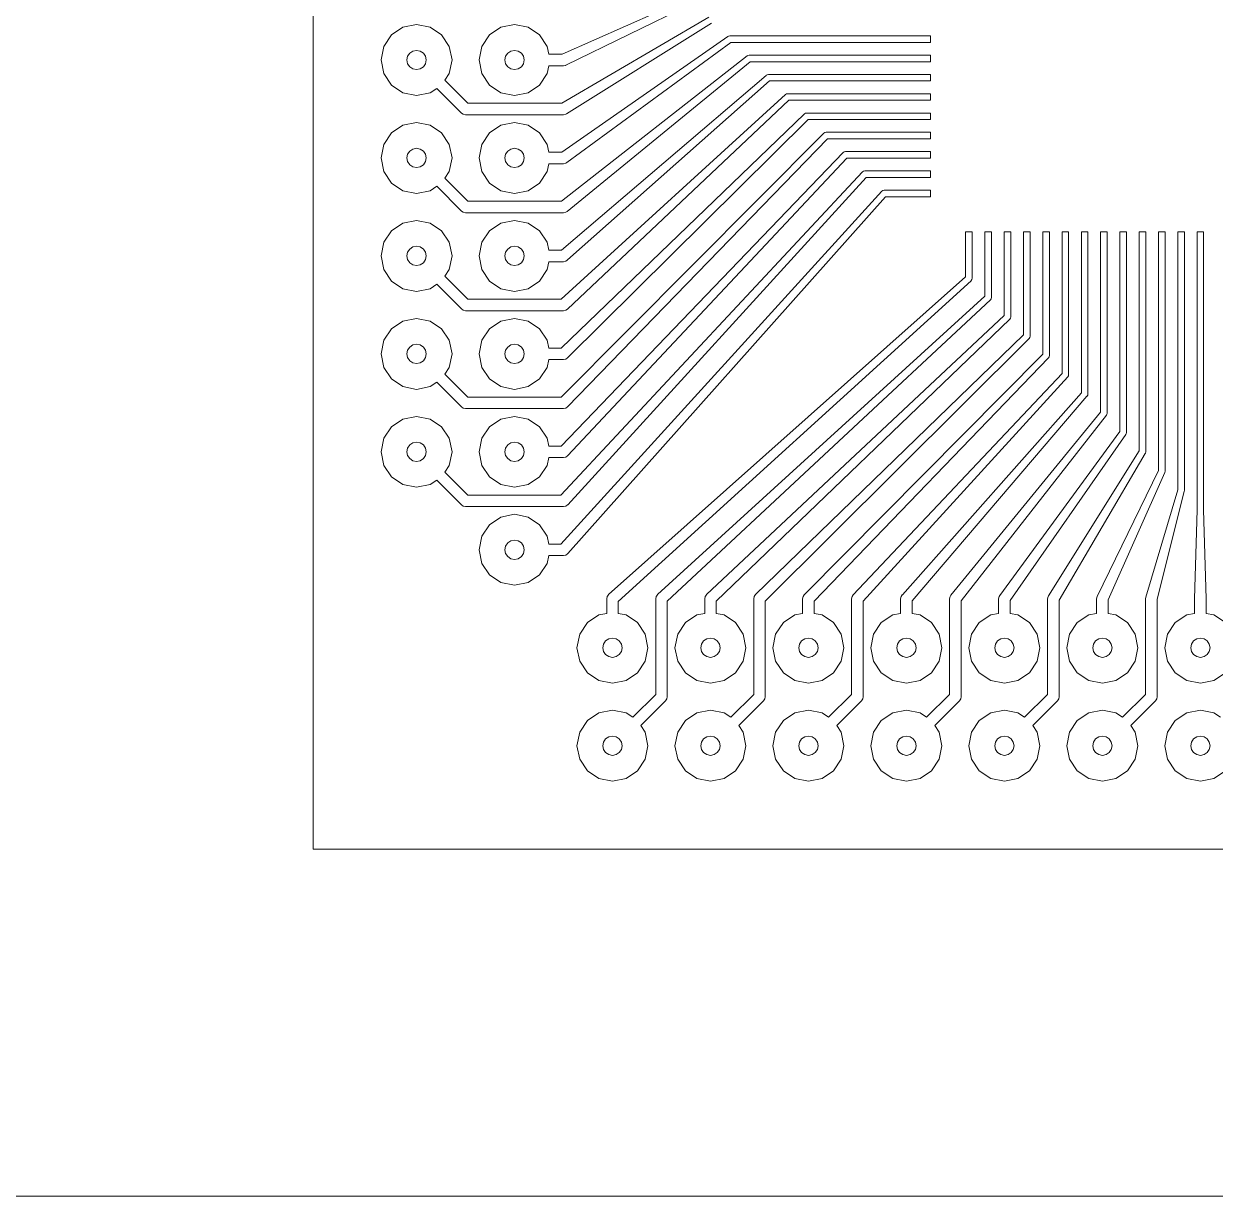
# Model space of a CAD drawing. Header units: millimetres. Extents: x 0 to 150, y 0 to 100.
# Drawn here: x 87.5 to 118.38, y 0 to 30.4 of the extents above; entities that cross this region are included whole.
import ezdxf

# ---------------------------------------------------------------- set-up
doc = ezdxf.new("R2010")
doc.units = ezdxf.units.MM
doc.layers.get('0').update_dxf_attribs({"linetype": 'CONTINUOUS', "lineweight": 0})

# ---------------------------------------------------------------- blocks, each defined once
blk = doc.blocks.new('vq100')
for p, q in [((-16.541, -2.39), (-13.236, -0.923)), ((-13.18, -1.085), (-16.447, -2.675)), ((-16.55, -3.66), (-12.743, -1.428)), ((-20.971, -1.889), (-20.672, -1.69)), ((-20.672, -1.69), (-20.32, -1.62)), ((-20.32, -1.62), (-19.968, -1.69)), ((-19.968, -1.69), (-19.669, -1.889)), ((-18.431, -1.889), (-18.132, -1.69)), ((-18.132, -1.69), (-17.78, -1.62)), ((-17.78, -1.62), (-17.428, -1.69)), ((-17.428, -1.69), (-17.129, -1.889)), ((-12.677, -1.585), (-16.432, -3.938)), ((-21.17, -2.188), (-20.971, -1.889)), ((-19.669, -1.889), (-19.47, -2.188)), ((-18.63, -2.188), (-18.431, -1.889)), ((-17.129, -1.889), (-16.93, -2.188)), ((-16.557, -4.93), (-12.249, -1.932)), ((-12.173, -2.085), (-16.423, -5.202)), ((-12.249, -1.932), (-12.233, -1.921)), ((-12.233, -1.921), (-12.2, -1.915)), ((-12.2, -1.915), (-7, -1.915)), ((-7, -2.085), (-12.173, -2.085)), ((-7, -1.915), (-7, -2.085)), ((-21.24, -2.54), (-21.17, -2.188)), ((-20.57, -2.54), (-20.551, -2.444)), ((-20.551, -2.444), (-20.497, -2.363)), ((-20.497, -2.363), (-20.416, -2.309)), ((-20.416, -2.309), (-20.32, -2.29)), ((-20.32, -2.29), (-20.224, -2.309)), ((-20.224, -2.309), (-20.143, -2.363)), ((-20.143, -2.363), (-20.089, -2.444)), ((-20.089, -2.444), (-20.07, -2.54)), ((-19.47, -2.188), (-19.4, -2.54)), ((-18.7, -2.54), (-18.63, -2.188)), ((-18.03, -2.54), (-18.011, -2.444)), ((-18.011, -2.444), (-17.957, -2.363)), ((-17.957, -2.363), (-17.876, -2.309)), ((-17.876, -2.309), (-17.78, -2.29)), ((-17.78, -2.29), (-17.684, -2.309)), ((-17.684, -2.309), (-17.603, -2.363)), ((-17.603, -2.363), (-17.549, -2.444)), ((-17.549, -2.444), (-17.53, -2.54)), ((-16.93, -2.188), (-16.89, -2.39)), ((-16.89, -2.39), (-16.541, -2.39)), ((-16.562, -6.2), (-11.752, -2.435)), ((-11.752, -2.435), (-11.733, -2.421)), ((-11.733, -2.421), (-11.7, -2.415)), ((-11.7, -2.415), (-7, -2.415)), ((-7, -2.415), (-7, -2.585)), ((-21.17, -2.892), (-21.24, -2.54)), ((-20.551, -2.636), (-20.57, -2.54)), ((-20.497, -2.717), (-20.551, -2.636)), ((-20.416, -2.771), (-20.497, -2.717)), ((-20.32, -2.79), (-20.416, -2.771)), ((-20.224, -2.771), (-20.32, -2.79)), ((-20.143, -2.717), (-20.224, -2.771)), ((-20.089, -2.636), (-20.143, -2.717)), ((-20.07, -2.54), (-20.089, -2.636)), ((-19.4, -2.54), (-19.47, -2.892)), ((-18.63, -2.892), (-18.7, -2.54)), ((-18.011, -2.636), (-18.03, -2.54)), ((-17.957, -2.717), (-18.011, -2.636)), ((-17.876, -2.771), (-17.957, -2.717)), ((-17.78, -2.79), (-17.876, -2.771)), ((-17.684, -2.771), (-17.78, -2.79)), ((-17.603, -2.717), (-17.684, -2.771)), ((-17.549, -2.636), (-17.603, -2.717)), ((-17.53, -2.54), (-17.549, -2.636)), ((-16.89, -2.69), (-16.93, -2.892)), ((-16.51, -2.69), (-16.89, -2.69)), ((-16.453, -2.679), (-16.51, -2.69)), ((-16.447, -2.675), (-16.453, -2.679)), ((-11.67, -2.585), (-16.416, -6.467)), ((-7, -2.585), (-11.67, -2.585)), ((-20.971, -3.191), (-21.17, -2.892)), ((-19.47, -2.892), (-19.584, -3.064)), ((-19.584, -3.064), (-18.988, -3.66)), ((-18.431, -3.191), (-18.63, -2.892)), ((-16.93, -2.892), (-17.129, -3.191)), ((-16.565, -7.47), (-11.26, -2.94)), ((-11.168, -3.085), (-16.404, -7.726)), ((-11.26, -2.94), (-11.258, -2.939)), ((-11.258, -2.939), (-11.255, -2.936)), ((-11.255, -2.936), (-11.233, -2.921)), ((-11.233, -2.921), (-11.2, -2.915)), ((-11.2, -2.915), (-7, -2.915)), ((-7, -3.085), (-11.168, -3.085)), ((-7, -2.915), (-7, -3.085)), ((-20.672, -3.39), (-20.971, -3.191)), ((-20.32, -3.46), (-20.672, -3.39)), ((-19.968, -3.39), (-20.32, -3.46)), ((-19.796, -3.276), (-19.968, -3.39)), ((-19.156, -3.916), (-19.796, -3.276)), ((-18.132, -3.39), (-18.431, -3.191)), ((-17.78, -3.46), (-18.132, -3.39)), ((-17.428, -3.39), (-17.78, -3.46)), ((-17.129, -3.191), (-17.428, -3.39)), ((-18.988, -3.66), (-16.55, -3.66)), ((-16.568, -8.74), (-10.758, -3.438)), ((-10.666, -3.585), (-16.409, -8.999)), ((-10.758, -3.438), (-10.733, -3.421)), ((-10.733, -3.421), (-10.7, -3.415)), ((-10.7, -3.415), (-7, -3.415)), ((-7, -3.585), (-10.666, -3.585)), ((-7, -3.415), (-7, -3.585)), ((-19.107, -3.949), (-19.156, -3.916)), ((-19.05, -3.96), (-19.107, -3.949)), ((-16.51, -3.96), (-19.05, -3.96)), ((-16.57, -10.01), (-10.259, -3.94)), ((-16.453, -3.949), (-16.51, -3.96)), ((-16.433, -3.936), (-16.453, -3.949)), ((-16.432, -3.938), (-16.433, -3.936)), ((-10.259, -3.94), (-10.233, -3.921)), ((-10.233, -3.921), (-10.2, -3.915)), ((-10.2, -3.915), (-7, -3.915)), ((-7, -3.915), (-7, -4.085)), ((-20.971, -4.429), (-20.672, -4.23)), ((-20.672, -4.23), (-20.32, -4.16)), ((-20.32, -4.16), (-19.968, -4.23)), ((-19.968, -4.23), (-19.669, -4.429)), ((-18.431, -4.429), (-18.132, -4.23)), ((-18.132, -4.23), (-17.78, -4.16)), ((-17.78, -4.16), (-17.428, -4.23)), ((-17.428, -4.23), (-17.129, -4.429)), ((-10.165, -4.085), (-16.405, -10.267)), ((-7, -4.085), (-10.165, -4.085)), ((-21.17, -4.728), (-20.971, -4.429)), ((-19.669, -4.429), (-19.47, -4.728)), ((-18.63, -4.728), (-18.431, -4.429)), ((-17.129, -4.429), (-16.93, -4.728)), ((-16.572, -11.28), (-9.76, -4.44)), ((-9.663, -4.585), (-16.404, -11.536)), ((-9.76, -4.44), (-9.733, -4.421)), ((-9.733, -4.421), (-9.7, -4.415)), ((-9.7, -4.415), (-7, -4.415)), ((-7, -4.585), (-9.663, -4.585)), ((-7, -4.415), (-7, -4.585)), ((-21.24, -5.08), (-21.17, -4.728)), ((-20.551, -4.984), (-20.497, -4.903)), ((-20.497, -4.903), (-20.416, -4.849)), ((-20.416, -4.849), (-20.32, -4.83)), ((-20.32, -4.83), (-20.224, -4.849)), ((-20.224, -4.849), (-20.143, -4.903)), ((-20.143, -4.903), (-20.089, -4.984)), ((-19.47, -4.728), (-19.4, -5.08)), ((-18.7, -5.08), (-18.63, -4.728)), ((-18.011, -4.984), (-17.957, -4.903)), ((-17.957, -4.903), (-17.876, -4.849)), ((-17.876, -4.849), (-17.78, -4.83)), ((-17.78, -4.83), (-17.684, -4.849)), ((-17.684, -4.849), (-17.603, -4.903)), ((-17.603, -4.903), (-17.549, -4.984)), ((-16.93, -4.728), (-16.89, -4.93)), ((-16.89, -4.93), (-16.557, -4.93)), ((-9.262, -4.942), (-9.26, -4.94)), ((-9.26, -4.94), (-9.233, -4.921)), ((-9.233, -4.921), (-9.2, -4.915)), ((-9.2, -4.915), (-7, -4.915)), ((-7, -4.915), (-7, -5.085)), ((-21.17, -5.432), (-21.24, -5.08)), ((-20.57, -5.08), (-20.551, -4.984)), ((-20.551, -5.176), (-20.57, -5.08)), ((-20.497, -5.257), (-20.551, -5.176)), ((-20.089, -5.176), (-20.143, -5.257)), ((-20.089, -4.984), (-20.07, -5.08)), ((-20.07, -5.08), (-20.089, -5.176)), ((-19.4, -5.08), (-19.47, -5.432)), ((-18.63, -5.432), (-18.7, -5.08)), ((-18.03, -5.08), (-18.011, -4.984)), ((-18.011, -5.176), (-18.03, -5.08)), ((-17.957, -5.257), (-18.011, -5.176)), ((-17.549, -5.176), (-17.603, -5.257)), ((-17.549, -4.984), (-17.53, -5.08)), ((-17.53, -5.08), (-17.549, -5.176)), ((-16.89, -5.23), (-16.93, -5.432)), ((-16.51, -5.23), (-16.89, -5.23)), ((-16.574, -12.55), (-9.262, -4.942)), ((-16.453, -5.219), (-16.51, -5.23)), ((-16.425, -5.2), (-16.453, -5.219)), ((-16.423, -5.202), (-16.425, -5.2)), ((-9.163, -5.085), (-16.402, -12.802)), ((-7, -5.085), (-9.163, -5.085)), ((-20.971, -5.731), (-21.17, -5.432)), ((-20.416, -5.311), (-20.497, -5.257)), ((-20.32, -5.33), (-20.416, -5.311)), ((-20.224, -5.311), (-20.32, -5.33)), ((-20.143, -5.257), (-20.224, -5.311)), ((-19.47, -5.432), (-19.584, -5.604)), ((-18.431, -5.731), (-18.63, -5.432)), ((-17.876, -5.311), (-17.957, -5.257)), ((-17.78, -5.33), (-17.876, -5.311)), ((-17.684, -5.311), (-17.78, -5.33)), ((-17.603, -5.257), (-17.684, -5.311)), ((-16.93, -5.432), (-17.129, -5.731)), ((-16.575, -13.82), (-8.762, -5.443)), ((-8.762, -5.443), (-8.76, -5.44)), ((-8.76, -5.44), (-8.733, -5.421)), ((-8.733, -5.421), (-8.7, -5.415)), ((-8.7, -5.415), (-7, -5.415)), ((-7, -5.415), (-7, -5.585)), ((-20.672, -5.93), (-20.971, -5.731)), ((-19.796, -5.816), (-19.968, -5.93)), ((-19.156, -6.456), (-19.796, -5.816)), ((-19.584, -5.604), (-18.988, -6.2)), ((-18.132, -5.93), (-18.431, -5.731)), ((-17.129, -5.731), (-17.428, -5.93)), ((-8.663, -5.585), (-16.401, -14.071)), ((-7, -5.585), (-8.663, -5.585)), ((-20.32, -6), (-20.672, -5.93)), ((-19.968, -5.93), (-20.32, -6)), ((-17.78, -6), (-18.132, -5.93)), ((-17.428, -5.93), (-17.78, -6)), ((-16.577, -15.09), (-8.262, -5.943)), ((-8.162, -6.085), (-16.399, -15.339)), ((-8.262, -5.943), (-8.26, -5.94)), ((-8.26, -5.94), (-8.233, -5.921)), ((-8.233, -5.921), (-8.2, -5.915)), ((-8.2, -5.915), (-7, -5.915)), ((-7, -6.085), (-8.162, -6.085)), ((-7, -5.915), (-7, -6.085)), ((-19.107, -6.489), (-19.156, -6.456)), ((-18.988, -6.2), (-16.562, -6.2)), ((-16.418, -6.465), (-16.453, -6.489)), ((-16.416, -6.467), (-16.418, -6.465)), ((-20.971, -6.969), (-20.672, -6.77)), ((-20.672, -6.77), (-20.32, -6.7)), ((-20.32, -6.7), (-19.968, -6.77)), ((-19.968, -6.77), (-19.669, -6.969)), ((-19.05, -6.5), (-19.107, -6.489)), ((-16.51, -6.5), (-19.05, -6.5)), ((-18.431, -6.969), (-18.132, -6.77)), ((-18.132, -6.77), (-17.78, -6.7)), ((-17.78, -6.7), (-17.428, -6.77)), ((-17.428, -6.77), (-17.129, -6.969)), ((-16.453, -6.489), (-16.51, -6.5)), ((-21.17, -7.268), (-20.971, -6.969)), ((-19.669, -6.969), (-19.47, -7.268)), ((-18.63, -7.268), (-18.431, -6.969)), ((-17.129, -6.969), (-16.93, -7.268)), ((-6.085, -8.162), (-6.085, -7)), ((-6.085, -7), (-5.915, -7)), ((-5.915, -7), (-5.915, -8.2)), ((-5.585, -8.663), (-5.585, -7)), ((-5.585, -7), (-5.415, -7)), ((-5.415, -7), (-5.415, -8.7)), ((-5.085, -9.163), (-5.085, -7)), ((-5.085, -7), (-4.915, -7)), ((-4.915, -7), (-4.915, -9.2)), ((-4.585, -9.663), (-4.585, -7)), ((-4.585, -7), (-4.415, -7)), ((-4.415, -7), (-4.415, -9.7)), ((-4.085, -10.165), (-4.085, -7)), ((-4.085, -7), (-3.915, -7)), ((-3.915, -7), (-3.915, -10.2)), ((-3.585, -10.666), (-3.585, -7)), ((-3.585, -7), (-3.415, -7)), ((-3.415, -7), (-3.415, -10.7)), ((-3.085, -11.168), (-3.085, -7)), ((-3.085, -7), (-2.915, -7)), ((-2.915, -7), (-2.915, -11.2)), ((-2.585, -11.67), (-2.585, -7)), ((-2.585, -7), (-2.415, -7)), ((-2.415, -7), (-2.415, -11.7)), ((-2.085, -12.173), (-2.085, -7)), ((-2.085, -7), (-1.915, -7)), ((-1.915, -7), (-1.915, -12.2)), ((-1.585, -12.677), (-1.585, -7)), ((-1.585, -7), (-1.415, -7)), ((-1.415, -7), (-1.415, -12.7)), ((-1.085, -13.18), (-1.085, -7)), ((-1.085, -7), (-0.915, -7)), ((-0.915, -7), (-0.915, -13.2)), ((-0.585, -13.687), (-0.585, -7)), ((-0.585, -7), (-0.415, -7)), ((-0.415, -7), (-0.415, -13.7)), ((-0.085, -14.2), (-0.085, -7)), ((-0.085, -7), (0.085, -7)), ((0.085, -7), (0.085, -14.2)), ((-21.24, -7.62), (-21.17, -7.268)), ((-20.497, -7.443), (-20.416, -7.389)), ((-20.416, -7.389), (-20.32, -7.37)), ((-20.32, -7.37), (-20.224, -7.389)), ((-20.224, -7.389), (-20.143, -7.443)), ((-19.47, -7.268), (-19.4, -7.62)), ((-18.7, -7.62), (-18.63, -7.268)), ((-17.957, -7.443), (-17.876, -7.389)), ((-17.876, -7.389), (-17.78, -7.37)), ((-17.78, -7.37), (-17.684, -7.389)), ((-17.684, -7.389), (-17.603, -7.443)), ((-16.93, -7.268), (-16.89, -7.47)), ((-21.17, -7.972), (-21.24, -7.62)), ((-20.57, -7.62), (-20.551, -7.524)), ((-20.551, -7.716), (-20.57, -7.62)), ((-20.551, -7.524), (-20.497, -7.443)), ((-20.497, -7.797), (-20.551, -7.716)), ((-20.143, -7.443), (-20.089, -7.524)), ((-20.089, -7.716), (-20.143, -7.797)), ((-20.089, -7.524), (-20.07, -7.62)), ((-20.07, -7.62), (-20.089, -7.716)), ((-19.4, -7.62), (-19.47, -7.972)), ((-18.63, -7.972), (-18.7, -7.62)), ((-18.03, -7.62), (-18.011, -7.524)), ((-18.011, -7.716), (-18.03, -7.62)), ((-18.011, -7.524), (-17.957, -7.443)), ((-17.957, -7.797), (-18.011, -7.716)), ((-17.603, -7.443), (-17.549, -7.524)), ((-17.549, -7.716), (-17.603, -7.797)), ((-17.549, -7.524), (-17.53, -7.62)), ((-17.53, -7.62), (-17.549, -7.716)), ((-16.89, -7.47), (-16.565, -7.47)), ((-20.971, -8.271), (-21.17, -7.972)), ((-20.416, -7.851), (-20.497, -7.797)), ((-20.32, -7.87), (-20.416, -7.851)), ((-20.224, -7.851), (-20.32, -7.87)), ((-20.143, -7.797), (-20.224, -7.851)), ((-19.47, -7.972), (-19.584, -8.144)), ((-18.431, -8.271), (-18.63, -7.972)), ((-17.876, -7.851), (-17.957, -7.797)), ((-17.78, -7.87), (-17.876, -7.851)), ((-17.684, -7.851), (-17.78, -7.87)), ((-17.603, -7.797), (-17.684, -7.851)), ((-16.93, -7.972), (-17.129, -8.271)), ((-16.89, -7.77), (-16.93, -7.972)), ((-16.51, -7.77), (-16.89, -7.77)), ((-16.453, -7.759), (-16.51, -7.77)), ((-16.413, -7.732), (-16.453, -7.759)), ((-16.404, -7.726), (-16.413, -7.732)), ((-20.672, -8.47), (-20.971, -8.271)), ((-19.584, -8.144), (-18.988, -8.74)), ((-18.132, -8.47), (-18.431, -8.271)), ((-17.129, -8.271), (-17.428, -8.47)), ((-15.34, -16.398), (-6.085, -8.162)), ((-5.943, -8.263), (-15.09, -16.577)), ((-5.94, -8.26), (-5.943, -8.263)), ((-5.921, -8.233), (-5.94, -8.26)), ((-5.915, -8.2), (-5.921, -8.233)), ((-20.32, -8.54), (-20.672, -8.47)), ((-19.968, -8.47), (-20.32, -8.54)), ((-19.796, -8.356), (-19.968, -8.47)), ((-19.156, -8.996), (-19.796, -8.356)), ((-17.78, -8.54), (-18.132, -8.47)), ((-17.428, -8.47), (-17.78, -8.54)), ((-18.988, -8.74), (-16.568, -8.74)), ((-14.072, -16.4), (-5.585, -8.663)), ((-5.442, -8.763), (-13.82, -16.575)), ((-5.44, -8.76), (-5.442, -8.763)), ((-5.421, -8.733), (-5.44, -8.76)), ((-5.415, -8.7), (-5.421, -8.733)), ((-20.672, -9.31), (-20.32, -9.24)), ((-20.32, -9.24), (-19.968, -9.31)), ((-19.107, -9.029), (-19.156, -8.996)), ((-19.05, -9.04), (-19.107, -9.029)), ((-16.51, -9.04), (-19.05, -9.04)), ((-18.132, -9.31), (-17.78, -9.24)), ((-17.78, -9.24), (-17.428, -9.31)), ((-16.453, -9.029), (-16.51, -9.04)), ((-16.409, -8.999), (-16.453, -9.029)), ((-12.803, -16.401), (-5.085, -9.163)), ((-4.942, -9.262), (-12.55, -16.574)), ((-4.94, -9.26), (-4.942, -9.262)), ((-4.921, -9.233), (-4.94, -9.26)), ((-4.915, -9.2), (-4.921, -9.233)), ((-21.17, -9.808), (-20.971, -9.509)), ((-20.971, -9.509), (-20.672, -9.31)), ((-19.968, -9.31), (-19.669, -9.509)), ((-19.669, -9.509), (-19.47, -9.808)), ((-18.63, -9.808), (-18.431, -9.509)), ((-18.431, -9.509), (-18.132, -9.31)), ((-17.428, -9.31), (-17.129, -9.509)), ((-17.129, -9.509), (-16.93, -9.808)), ((-21.24, -10.16), (-21.17, -9.808)), ((-19.47, -9.808), (-19.4, -10.16)), ((-18.7, -10.16), (-18.63, -9.808)), ((-16.93, -9.808), (-16.89, -10.01)), ((-11.535, -16.403), (-4.585, -9.663)), ((-4.44, -9.761), (-11.28, -16.572)), ((-4.421, -9.733), (-4.44, -9.761)), ((-4.415, -9.7), (-4.421, -9.733)), ((-21.17, -10.512), (-21.24, -10.16)), ((-20.57, -10.16), (-20.551, -10.064)), ((-20.551, -10.256), (-20.57, -10.16)), ((-20.551, -10.064), (-20.497, -9.983)), ((-20.497, -9.983), (-20.416, -9.929)), ((-20.416, -9.929), (-20.32, -9.91)), ((-20.32, -9.91), (-20.224, -9.929)), ((-20.224, -9.929), (-20.143, -9.983)), ((-20.143, -9.983), (-20.089, -10.064)), ((-20.089, -10.064), (-20.07, -10.16)), ((-20.07, -10.16), (-20.089, -10.256)), ((-19.4, -10.16), (-19.47, -10.512)), ((-18.63, -10.512), (-18.7, -10.16)), ((-18.03, -10.16), (-18.011, -10.064)), ((-18.011, -10.256), (-18.03, -10.16)), ((-18.011, -10.064), (-17.957, -9.983)), ((-17.957, -9.983), (-17.876, -9.929)), ((-17.876, -9.929), (-17.78, -9.91)), ((-17.78, -9.91), (-17.684, -9.929)), ((-17.684, -9.929), (-17.603, -9.983)), ((-17.603, -9.983), (-17.549, -10.064)), ((-17.549, -10.064), (-17.53, -10.16)), ((-17.53, -10.16), (-17.549, -10.256)), ((-16.89, -10.01), (-16.57, -10.01)), ((-10.267, -16.405), (-4.085, -10.165)), ((-20.497, -10.337), (-20.551, -10.256)), ((-20.416, -10.391), (-20.497, -10.337)), ((-20.32, -10.41), (-20.416, -10.391)), ((-20.224, -10.391), (-20.32, -10.41)), ((-20.143, -10.337), (-20.224, -10.391)), ((-20.089, -10.256), (-20.143, -10.337)), ((-17.957, -10.337), (-18.011, -10.256)), ((-17.876, -10.391), (-17.957, -10.337)), ((-17.78, -10.41), (-17.876, -10.391)), ((-17.684, -10.391), (-17.78, -10.41)), ((-17.603, -10.337), (-17.684, -10.391)), ((-17.549, -10.256), (-17.603, -10.337)), ((-16.89, -10.31), (-16.93, -10.512)), ((-16.51, -10.31), (-16.89, -10.31)), ((-16.453, -10.299), (-16.51, -10.31)), ((-16.405, -10.267), (-16.453, -10.299)), ((-3.939, -10.26), (-10.01, -16.57)), ((-3.921, -10.233), (-3.939, -10.26)), ((-3.915, -10.2), (-3.921, -10.233)), ((-20.971, -10.811), (-21.17, -10.512)), ((-19.47, -10.512), (-19.584, -10.684)), ((-19.584, -10.684), (-18.988, -11.28)), ((-18.431, -10.811), (-18.63, -10.512)), ((-16.93, -10.512), (-17.129, -10.811)), ((-9, -16.408), (-3.585, -10.666)), ((-3.438, -10.758), (-8.74, -16.568)), ((-3.421, -10.733), (-3.438, -10.758)), ((-3.415, -10.7), (-3.421, -10.733)), ((-20.672, -11.01), (-20.971, -10.811)), ((-20.32, -11.08), (-20.672, -11.01)), ((-19.968, -11.01), (-20.32, -11.08)), ((-19.796, -10.896), (-19.968, -11.01)), ((-19.156, -11.536), (-19.796, -10.896)), ((-18.132, -11.01), (-18.431, -10.811)), ((-17.78, -11.08), (-18.132, -11.01)), ((-17.428, -11.01), (-17.78, -11.08)), ((-17.129, -10.811), (-17.428, -11.01)), ((-18.988, -11.28), (-16.572, -11.28)), ((-7.726, -16.404), (-3.085, -11.168)), ((-2.941, -11.26), (-7.47, -16.565)), ((-2.939, -11.258), (-2.941, -11.26)), ((-2.936, -11.255), (-2.939, -11.258)), ((-2.921, -11.233), (-2.936, -11.255)), ((-2.915, -11.2), (-2.921, -11.233)), ((-19.107, -11.569), (-19.156, -11.536)), ((-19.05, -11.58), (-19.107, -11.569)), ((-16.51, -11.58), (-19.05, -11.58)), ((-16.453, -11.569), (-16.51, -11.58)), ((-16.404, -11.536), (-16.453, -11.569)), ((-6.467, -16.416), (-2.585, -11.67)), ((-2.421, -11.733), (-2.434, -11.753)), ((-2.415, -11.7), (-2.421, -11.733)), ((-20.971, -12.049), (-20.672, -11.85)), ((-20.672, -11.85), (-20.32, -11.78)), ((-20.32, -11.78), (-19.968, -11.85)), ((-19.968, -11.85), (-19.669, -12.049)), ((-18.431, -12.049), (-18.132, -11.85)), ((-18.132, -11.85), (-17.78, -11.78)), ((-17.78, -11.78), (-17.428, -11.85)), ((-17.428, -11.85), (-17.129, -12.049)), ((-2.434, -11.753), (-6.2, -16.562)), ((-21.24, -12.7), (-21.17, -12.348)), ((-21.17, -12.348), (-20.971, -12.049)), ((-19.669, -12.049), (-19.47, -12.348)), ((-19.47, -12.348), (-19.4, -12.7)), ((-18.7, -12.7), (-18.63, -12.348)), ((-18.63, -12.348), (-18.431, -12.049)), ((-17.129, -12.049), (-16.93, -12.348)), ((-16.93, -12.348), (-16.89, -12.55)), ((-5.202, -16.423), (-2.085, -12.173)), ((-1.931, -12.25), (-4.93, -16.557)), ((-1.921, -12.233), (-1.931, -12.25)), ((-1.915, -12.2), (-1.921, -12.233)), ((-20.57, -12.7), (-20.551, -12.604)), ((-20.551, -12.604), (-20.497, -12.523)), ((-20.497, -12.523), (-20.416, -12.469)), ((-20.416, -12.469), (-20.32, -12.45)), ((-20.32, -12.45), (-20.224, -12.469)), ((-20.224, -12.469), (-20.143, -12.523)), ((-20.143, -12.523), (-20.089, -12.604)), ((-20.089, -12.604), (-20.07, -12.7)), ((-18.03, -12.7), (-18.011, -12.604)), ((-18.011, -12.604), (-17.957, -12.523)), ((-17.957, -12.523), (-17.876, -12.469)), ((-17.876, -12.469), (-17.78, -12.45)), ((-17.78, -12.45), (-17.684, -12.469)), ((-17.684, -12.469), (-17.603, -12.523)), ((-17.603, -12.523), (-17.549, -12.604)), ((-17.549, -12.604), (-17.53, -12.7)), ((-16.89, -12.55), (-16.574, -12.55)), ((-21.17, -13.052), (-21.24, -12.7)), ((-20.551, -12.796), (-20.57, -12.7)), ((-20.497, -12.877), (-20.551, -12.796)), ((-20.416, -12.931), (-20.497, -12.877)), ((-20.32, -12.95), (-20.416, -12.931)), ((-20.224, -12.931), (-20.32, -12.95)), ((-20.143, -12.877), (-20.224, -12.931)), ((-20.089, -12.796), (-20.143, -12.877)), ((-20.07, -12.7), (-20.089, -12.796)), ((-19.4, -12.7), (-19.47, -13.052)), ((-18.63, -13.052), (-18.7, -12.7)), ((-18.011, -12.796), (-18.03, -12.7)), ((-17.957, -12.877), (-18.011, -12.796)), ((-17.876, -12.931), (-17.957, -12.877)), ((-17.78, -12.95), (-17.876, -12.931)), ((-17.684, -12.931), (-17.78, -12.95)), ((-17.603, -12.877), (-17.684, -12.931)), ((-17.549, -12.796), (-17.603, -12.877)), ((-17.53, -12.7), (-17.549, -12.796)), ((-16.89, -12.85), (-16.93, -13.052)), ((-16.51, -12.85), (-16.89, -12.85)), ((-16.453, -12.839), (-16.51, -12.85)), ((-16.404, -12.806), (-16.453, -12.839)), ((-16.402, -12.802), (-16.404, -12.806)), ((-3.938, -16.432), (-1.585, -12.677)), ((-1.427, -12.744), (-3.66, -16.55)), ((-1.421, -12.733), (-1.427, -12.744)), ((-1.415, -12.7), (-1.421, -12.733)), ((-20.971, -13.351), (-21.17, -13.052)), ((-19.47, -13.052), (-19.584, -13.224)), ((-19.584, -13.224), (-18.988, -13.82)), ((-18.431, -13.351), (-18.63, -13.052)), ((-16.93, -13.052), (-17.129, -13.351)), ((-2.676, -16.447), (-1.085, -13.18)), ((-0.923, -13.236), (-2.39, -16.541)), ((-0.921, -13.233), (-0.923, -13.236)), ((-0.915, -13.2), (-0.921, -13.233)), ((-20.672, -13.55), (-20.971, -13.351)), ((-20.32, -13.62), (-20.672, -13.55)), ((-19.968, -13.55), (-20.32, -13.62)), ((-19.796, -13.436), (-19.968, -13.55)), ((-19.156, -14.076), (-19.796, -13.436)), ((-18.132, -13.55), (-18.431, -13.351)), ((-17.78, -13.62), (-18.132, -13.55)), ((-17.428, -13.55), (-17.78, -13.62)), ((-17.129, -13.351), (-17.428, -13.55)), ((-18.988, -13.82), (-16.575, -13.82)), ((-1.415, -16.47), (-0.585, -13.687)), ((-0.418, -13.722), (-1.12, -16.53)), ((-0.415, -13.7), (-0.418, -13.722)), ((-19.107, -14.109), (-19.156, -14.076)), ((-19.05, -14.12), (-19.107, -14.109)), ((-16.51, -14.12), (-19.05, -14.12)), ((-16.453, -14.109), (-16.51, -14.12)), ((-16.404, -14.076), (-16.453, -14.109)), ((-16.401, -14.071), (-16.404, -14.076)), ((-0.15, -16.51), (-0.085, -14.2)), ((0.085, -14.2), (0.15, -16.51)), ((-18.431, -14.589), (-18.132, -14.39)), ((-18.132, -14.39), (-17.78, -14.32)), ((-17.78, -14.32), (-17.428, -14.39)), ((-17.428, -14.39), (-17.129, -14.589)), ((-18.63, -14.888), (-18.431, -14.589)), ((-17.129, -14.589), (-16.93, -14.888)), ((-18.7, -15.24), (-18.63, -14.888)), ((-18.011, -15.144), (-17.957, -15.063)), ((-17.957, -15.063), (-17.876, -15.009)), ((-17.876, -15.009), (-17.78, -14.99)), ((-17.78, -14.99), (-17.684, -15.009)), ((-17.684, -15.009), (-17.603, -15.063)), ((-17.603, -15.063), (-17.549, -15.144)), ((-16.93, -14.888), (-16.89, -15.09)), ((-16.89, -15.09), (-16.577, -15.09)), ((-18.63, -15.592), (-18.7, -15.24)), ((-18.03, -15.24), (-18.011, -15.144)), ((-18.011, -15.336), (-18.03, -15.24)), ((-17.957, -15.417), (-18.011, -15.336)), ((-17.876, -15.471), (-17.957, -15.417)), ((-17.603, -15.417), (-17.684, -15.471)), ((-17.549, -15.336), (-17.603, -15.417)), ((-17.549, -15.144), (-17.53, -15.24)), ((-17.53, -15.24), (-17.549, -15.336)), ((-16.89, -15.39), (-16.93, -15.592)), ((-16.51, -15.39), (-16.89, -15.39)), ((-16.453, -15.379), (-16.51, -15.39)), ((-16.404, -15.346), (-16.453, -15.379)), ((-16.399, -15.339), (-16.404, -15.346)), ((-18.431, -15.891), (-18.63, -15.592)), ((-17.78, -15.49), (-17.876, -15.471)), ((-17.684, -15.471), (-17.78, -15.49)), ((-16.93, -15.592), (-17.129, -15.891)), ((-18.132, -16.09), (-18.431, -15.891)), ((-17.129, -15.891), (-17.428, -16.09)), ((-17.78, -16.16), (-18.132, -16.09)), ((-17.428, -16.09), (-17.78, -16.16)), ((-15.39, -16.51), (-15.379, -16.453)), ((-15.39, -16.89), (-15.39, -16.51)), ((-15.379, -16.453), (-15.346, -16.404)), ((-15.346, -16.404), (-15.34, -16.398)), ((-15.09, -16.577), (-15.09, -16.89)), ((-14.12, -16.51), (-14.109, -16.453)), ((-14.12, -18.988), (-14.12, -16.51)), ((-14.109, -16.453), (-14.076, -16.404)), ((-14.076, -16.404), (-14.072, -16.4)), ((-13.82, -16.575), (-13.82, -19.05)), ((-12.85, -16.51), (-12.839, -16.453)), ((-12.85, -16.89), (-12.85, -16.51)), ((-12.839, -16.453), (-12.806, -16.404)), ((-12.806, -16.404), (-12.803, -16.401)), ((-12.55, -16.574), (-12.55, -16.89)), ((-11.58, -16.51), (-11.569, -16.453)), ((-11.58, -18.988), (-11.58, -16.51)), ((-11.569, -16.453), (-11.535, -16.403)), ((-11.28, -16.572), (-11.28, -19.05)), ((-10.31, -16.51), (-10.299, -16.453)), ((-10.31, -16.89), (-10.31, -16.51)), ((-10.299, -16.453), (-10.267, -16.405)), ((-10.01, -16.57), (-10.01, -16.89)), ((-9.04, -16.51), (-9.029, -16.453)), ((-9.04, -18.988), (-9.04, -16.51)), ((-9.029, -16.453), (-9, -16.408)), ((-8.74, -16.568), (-8.74, -19.05)), ((-7.77, -16.51), (-7.759, -16.453)), ((-7.77, -16.89), (-7.77, -16.51)), ((-7.759, -16.453), (-7.733, -16.412)), ((-7.733, -16.412), (-7.726, -16.404)), ((-7.47, -16.565), (-7.47, -16.89)), ((-6.5, -16.51), (-6.489, -16.453)), ((-6.5, -18.988), (-6.5, -16.51)), ((-6.489, -16.453), (-6.465, -16.418)), ((-6.465, -16.418), (-6.467, -16.416)), ((-6.2, -16.562), (-6.2, -19.05)), ((-5.23, -16.51), (-5.219, -16.453)), ((-5.23, -16.89), (-5.23, -16.51)), ((-5.219, -16.453), (-5.2, -16.425)), ((-5.2, -16.425), (-5.202, -16.423)), ((-4.93, -16.557), (-4.93, -16.89)), ((-3.96, -16.51), (-3.949, -16.453)), ((-3.96, -18.988), (-3.96, -16.51)), ((-3.949, -16.453), (-3.936, -16.433)), ((-3.936, -16.433), (-3.938, -16.432)), ((-3.66, -16.55), (-3.66, -19.05)), ((-2.69, -16.51), (-2.679, -16.453)), ((-2.69, -16.89), (-2.69, -16.51)), ((-2.679, -16.453), (-2.676, -16.447)), ((-2.39, -16.541), (-2.39, -16.89)), ((-1.42, -16.51), (-1.412, -16.471)), ((-1.42, -18.988), (-1.42, -16.51)), ((-1.412, -16.471), (-1.415, -16.47)), ((-1.12, -16.53), (-1.12, -19.05)), ((-0.15, -16.89), (-0.15, -16.51)), ((0.15, -16.51), (0.15, -16.89)), ((-15.891, -17.129), (-15.592, -16.93)), ((-15.592, -16.93), (-15.39, -16.89)), ((-15.09, -16.89), (-14.888, -16.93)), ((-14.888, -16.93), (-14.589, -17.129)), ((-13.351, -17.129), (-13.052, -16.93)), ((-13.052, -16.93), (-12.85, -16.89)), ((-12.55, -16.89), (-12.348, -16.93)), ((-12.348, -16.93), (-12.049, -17.129)), ((-10.811, -17.129), (-10.512, -16.93)), ((-10.512, -16.93), (-10.31, -16.89)), ((-10.01, -16.89), (-9.808, -16.93)), ((-9.808, -16.93), (-9.509, -17.129)), ((-8.271, -17.129), (-7.972, -16.93)), ((-7.972, -16.93), (-7.77, -16.89)), ((-7.47, -16.89), (-7.268, -16.93)), ((-7.268, -16.93), (-6.969, -17.129)), ((-5.731, -17.129), (-5.432, -16.93)), ((-5.432, -16.93), (-5.23, -16.89)), ((-4.93, -16.89), (-4.728, -16.93)), ((-4.728, -16.93), (-4.429, -17.129)), ((-3.191, -17.129), (-2.892, -16.93)), ((-2.892, -16.93), (-2.69, -16.89)), ((-2.39, -16.89), (-2.188, -16.93)), ((-2.188, -16.93), (-1.889, -17.129)), ((-0.651, -17.129), (-0.352, -16.93)), ((-0.352, -16.93), (-0.15, -16.89)), ((0.15, -16.89), (0.352, -16.93)), ((0.352, -16.93), (0.651, -17.129)), ((-16.09, -17.428), (-15.891, -17.129)), ((-14.589, -17.129), (-14.39, -17.428)), ((-13.55, -17.428), (-13.351, -17.129)), ((-12.049, -17.129), (-11.85, -17.428)), ((-11.01, -17.428), (-10.811, -17.129)), ((-9.509, -17.129), (-9.31, -17.428)), ((-8.47, -17.428), (-8.271, -17.129)), ((-6.969, -17.129), (-6.77, -17.428)), ((-5.93, -17.428), (-5.731, -17.129)), ((-4.429, -17.129), (-4.23, -17.428)), ((-3.39, -17.428), (-3.191, -17.129)), ((-1.889, -17.129), (-1.69, -17.428)), ((-0.85, -17.428), (-0.651, -17.129)), ((-16.16, -17.78), (-16.09, -17.428)), ((-15.471, -17.684), (-15.417, -17.603)), ((-15.417, -17.603), (-15.336, -17.549)), ((-15.336, -17.549), (-15.24, -17.53)), ((-15.24, -17.53), (-15.144, -17.549)), ((-15.144, -17.549), (-15.063, -17.603)), ((-15.063, -17.603), (-15.009, -17.684)), ((-14.39, -17.428), (-14.32, -17.78)), ((-13.62, -17.78), (-13.55, -17.428)), ((-12.931, -17.684), (-12.877, -17.603)), ((-12.877, -17.603), (-12.796, -17.549)), ((-12.796, -17.549), (-12.7, -17.53)), ((-12.7, -17.53), (-12.604, -17.549)), ((-12.604, -17.549), (-12.523, -17.603)), ((-12.523, -17.603), (-12.469, -17.684)), ((-11.85, -17.428), (-11.78, -17.78)), ((-11.08, -17.78), (-11.01, -17.428)), ((-10.391, -17.684), (-10.337, -17.603)), ((-10.337, -17.603), (-10.256, -17.549)), ((-10.256, -17.549), (-10.16, -17.53)), ((-10.16, -17.53), (-10.064, -17.549)), ((-10.064, -17.549), (-9.983, -17.603)), ((-9.983, -17.603), (-9.929, -17.684)), ((-9.31, -17.428), (-9.24, -17.78)), ((-8.54, -17.78), (-8.47, -17.428)), ((-7.851, -17.684), (-7.797, -17.603)), ((-7.797, -17.603), (-7.716, -17.549)), ((-7.716, -17.549), (-7.62, -17.53)), ((-7.62, -17.53), (-7.524, -17.549)), ((-7.524, -17.549), (-7.443, -17.603)), ((-7.443, -17.603), (-7.389, -17.684)), ((-6.77, -17.428), (-6.7, -17.78)), ((-6, -17.78), (-5.93, -17.428)), ((-5.311, -17.684), (-5.257, -17.603)), ((-5.257, -17.603), (-5.176, -17.549)), ((-5.176, -17.549), (-5.08, -17.53)), ((-5.08, -17.53), (-4.984, -17.549)), ((-4.984, -17.549), (-4.903, -17.603)), ((-4.903, -17.603), (-4.849, -17.684)), ((-4.23, -17.428), (-4.16, -17.78)), ((-3.46, -17.78), (-3.39, -17.428)), ((-2.771, -17.684), (-2.717, -17.603)), ((-2.717, -17.603), (-2.636, -17.549)), ((-2.636, -17.549), (-2.54, -17.53)), ((-2.54, -17.53), (-2.444, -17.549)), ((-2.444, -17.549), (-2.363, -17.603)), ((-2.363, -17.603), (-2.309, -17.684)), ((-1.69, -17.428), (-1.62, -17.78)), ((-0.92, -17.78), (-0.85, -17.428)), ((-0.231, -17.684), (-0.177, -17.603)), ((-0.177, -17.603), (-0.096, -17.549)), ((-0.096, -17.549), (0, -17.53)), ((0, -17.53), (0.096, -17.549)), ((0.096, -17.549), (0.177, -17.603)), ((0.177, -17.603), (0.231, -17.684)), ((-16.09, -18.132), (-16.16, -17.78)), ((-15.49, -17.78), (-15.471, -17.684)), ((-15.471, -17.876), (-15.49, -17.78)), ((-15.417, -17.957), (-15.471, -17.876)), ((-15.009, -17.876), (-15.063, -17.957)), ((-15.009, -17.684), (-14.99, -17.78)), ((-14.99, -17.78), (-15.009, -17.876)), ((-14.32, -17.78), (-14.39, -18.132)), ((-13.55, -18.132), (-13.62, -17.78)), ((-12.95, -17.78), (-12.931, -17.684)), ((-12.931, -17.876), (-12.95, -17.78)), ((-12.877, -17.957), (-12.931, -17.876)), ((-12.469, -17.876), (-12.523, -17.957)), ((-12.469, -17.684), (-12.45, -17.78)), ((-12.45, -17.78), (-12.469, -17.876)), ((-11.78, -17.78), (-11.85, -18.132)), ((-11.01, -18.132), (-11.08, -17.78)), ((-10.41, -17.78), (-10.391, -17.684)), ((-10.391, -17.876), (-10.41, -17.78)), ((-10.337, -17.957), (-10.391, -17.876)), ((-9.929, -17.876), (-9.983, -17.957)), ((-9.929, -17.684), (-9.91, -17.78)), ((-9.91, -17.78), (-9.929, -17.876)), ((-9.24, -17.78), (-9.31, -18.132)), ((-8.47, -18.132), (-8.54, -17.78)), ((-7.87, -17.78), (-7.851, -17.684)), ((-7.851, -17.876), (-7.87, -17.78)), ((-7.797, -17.957), (-7.851, -17.876)), ((-7.389, -17.876), (-7.443, -17.957)), ((-7.389, -17.684), (-7.37, -17.78)), ((-7.37, -17.78), (-7.389, -17.876)), ((-6.7, -17.78), (-6.77, -18.132)), ((-5.93, -18.132), (-6, -17.78)), ((-5.33, -17.78), (-5.311, -17.684)), ((-5.311, -17.876), (-5.33, -17.78)), ((-5.257, -17.957), (-5.311, -17.876)), ((-4.849, -17.876), (-4.903, -17.957)), ((-4.849, -17.684), (-4.83, -17.78)), ((-4.83, -17.78), (-4.849, -17.876)), ((-4.16, -17.78), (-4.23, -18.132)), ((-3.39, -18.132), (-3.46, -17.78)), ((-2.79, -17.78), (-2.771, -17.684)), ((-2.771, -17.876), (-2.79, -17.78)), ((-2.717, -17.957), (-2.771, -17.876)), ((-2.309, -17.876), (-2.363, -17.957)), ((-2.309, -17.684), (-2.29, -17.78)), ((-2.29, -17.78), (-2.309, -17.876)), ((-1.62, -17.78), (-1.69, -18.132)), ((-0.85, -18.132), (-0.92, -17.78)), ((-0.25, -17.78), (-0.231, -17.684)), ((-0.231, -17.876), (-0.25, -17.78)), ((-0.177, -17.957), (-0.231, -17.876)), ((0.231, -17.876), (0.177, -17.957)), ((0.231, -17.684), (0.25, -17.78)), ((0.25, -17.78), (0.231, -17.876)), ((-15.891, -18.431), (-16.09, -18.132)), ((-15.336, -18.011), (-15.417, -17.957)), ((-15.24, -18.03), (-15.336, -18.011)), ((-15.144, -18.011), (-15.24, -18.03)), ((-15.063, -17.957), (-15.144, -18.011)), ((-14.39, -18.132), (-14.589, -18.431)), ((-13.351, -18.431), (-13.55, -18.132)), ((-12.796, -18.011), (-12.877, -17.957)), ((-12.7, -18.03), (-12.796, -18.011)), ((-12.604, -18.011), (-12.7, -18.03)), ((-12.523, -17.957), (-12.604, -18.011)), ((-11.85, -18.132), (-12.049, -18.431)), ((-10.811, -18.431), (-11.01, -18.132)), ((-10.256, -18.011), (-10.337, -17.957)), ((-10.16, -18.03), (-10.256, -18.011)), ((-10.064, -18.011), (-10.16, -18.03)), ((-9.983, -17.957), (-10.064, -18.011)), ((-9.31, -18.132), (-9.509, -18.431)), ((-8.271, -18.431), (-8.47, -18.132)), ((-7.716, -18.011), (-7.797, -17.957)), ((-7.62, -18.03), (-7.716, -18.011)), ((-7.524, -18.011), (-7.62, -18.03)), ((-7.443, -17.957), (-7.524, -18.011)), ((-6.77, -18.132), (-6.969, -18.431)), ((-5.731, -18.431), (-5.93, -18.132)), ((-5.176, -18.011), (-5.257, -17.957)), ((-5.08, -18.03), (-5.176, -18.011)), ((-4.984, -18.011), (-5.08, -18.03)), ((-4.903, -17.957), (-4.984, -18.011)), ((-4.23, -18.132), (-4.429, -18.431)), ((-3.191, -18.431), (-3.39, -18.132)), ((-2.636, -18.011), (-2.717, -17.957)), ((-2.54, -18.03), (-2.636, -18.011)), ((-2.444, -18.011), (-2.54, -18.03)), ((-2.363, -17.957), (-2.444, -18.011)), ((-1.69, -18.132), (-1.889, -18.431)), ((-0.651, -18.431), (-0.85, -18.132)), ((-0.096, -18.011), (-0.177, -17.957)), ((0, -18.03), (-0.096, -18.011)), ((0.096, -18.011), (0, -18.03)), ((0.177, -17.957), (0.096, -18.011)), ((-15.592, -18.63), (-15.891, -18.431)), ((-14.589, -18.431), (-14.888, -18.63)), ((-13.052, -18.63), (-13.351, -18.431)), ((-12.049, -18.431), (-12.348, -18.63)), ((-10.512, -18.63), (-10.811, -18.431)), ((-9.509, -18.431), (-9.808, -18.63)), ((-7.972, -18.63), (-8.271, -18.431)), ((-6.969, -18.431), (-7.268, -18.63)), ((-5.432, -18.63), (-5.731, -18.431)), ((-4.429, -18.431), (-4.728, -18.63)), ((-2.892, -18.63), (-3.191, -18.431)), ((-1.889, -18.431), (-2.188, -18.63)), ((-0.352, -18.63), (-0.651, -18.431)), ((0.651, -18.431), (0.352, -18.63)), ((-15.24, -18.7), (-15.592, -18.63)), ((-14.888, -18.63), (-15.24, -18.7)), ((-12.7, -18.7), (-13.052, -18.63)), ((-12.348, -18.63), (-12.7, -18.7)), ((-10.16, -18.7), (-10.512, -18.63)), ((-9.808, -18.63), (-10.16, -18.7)), ((-7.62, -18.7), (-7.972, -18.63)), ((-7.268, -18.63), (-7.62, -18.7)), ((-5.08, -18.7), (-5.432, -18.63)), ((-4.728, -18.63), (-5.08, -18.7)), ((-2.54, -18.7), (-2.892, -18.63)), ((-2.188, -18.63), (-2.54, -18.7)), ((0, -18.7), (-0.352, -18.63)), ((0.352, -18.63), (0, -18.7)), ((-14.716, -19.584), (-14.12, -18.988)), ((-13.831, -19.107), (-13.864, -19.156)), ((-13.82, -19.05), (-13.831, -19.107)), ((-12.176, -19.584), (-11.58, -18.988)), ((-11.291, -19.107), (-11.324, -19.156)), ((-11.28, -19.05), (-11.291, -19.107)), ((-9.636, -19.584), (-9.04, -18.988)), ((-8.751, -19.107), (-8.784, -19.156)), ((-8.74, -19.05), (-8.751, -19.107)), ((-7.096, -19.584), (-6.5, -18.988)), ((-6.211, -19.107), (-6.244, -19.156)), ((-6.2, -19.05), (-6.211, -19.107)), ((-4.556, -19.584), (-3.96, -18.988)), ((-3.671, -19.107), (-3.704, -19.156)), ((-3.66, -19.05), (-3.671, -19.107)), ((-2.016, -19.584), (-1.42, -18.988)), ((-1.131, -19.107), (-1.164, -19.156)), ((-1.12, -19.05), (-1.131, -19.107)), ((-15.592, -19.47), (-15.24, -19.4)), ((-15.24, -19.4), (-14.888, -19.47)), ((-13.864, -19.156), (-14.504, -19.796)), ((-13.052, -19.47), (-12.7, -19.4)), ((-12.7, -19.4), (-12.348, -19.47)), ((-11.324, -19.156), (-11.964, -19.796)), ((-10.512, -19.47), (-10.16, -19.4)), ((-10.16, -19.4), (-9.808, -19.47)), ((-8.784, -19.156), (-9.424, -19.796)), ((-7.972, -19.47), (-7.62, -19.4)), ((-7.62, -19.4), (-7.268, -19.47)), ((-6.244, -19.156), (-6.884, -19.796)), ((-5.432, -19.47), (-5.08, -19.4)), ((-5.08, -19.4), (-4.728, -19.47)), ((-3.704, -19.156), (-4.344, -19.796)), ((-2.892, -19.47), (-2.54, -19.4)), ((-2.54, -19.4), (-2.188, -19.47)), ((-1.164, -19.156), (-1.804, -19.796)), ((-0.352, -19.47), (0, -19.4)), ((0, -19.4), (0.352, -19.47)), ((-16.09, -19.968), (-15.891, -19.669)), ((-15.891, -19.669), (-15.592, -19.47)), ((-14.888, -19.47), (-14.716, -19.584)), ((-13.55, -19.968), (-13.351, -19.669)), ((-13.351, -19.669), (-13.052, -19.47)), ((-12.348, -19.47), (-12.176, -19.584)), ((-11.01, -19.968), (-10.811, -19.669)), ((-10.811, -19.669), (-10.512, -19.47)), ((-9.808, -19.47), (-9.636, -19.584)), ((-8.47, -19.968), (-8.271, -19.669)), ((-8.271, -19.669), (-7.972, -19.47)), ((-7.268, -19.47), (-7.096, -19.584)), ((-5.93, -19.968), (-5.731, -19.669)), ((-5.731, -19.669), (-5.432, -19.47)), ((-4.728, -19.47), (-4.556, -19.584)), ((-3.39, -19.968), (-3.191, -19.669)), ((-3.191, -19.669), (-2.892, -19.47)), ((-2.188, -19.47), (-2.016, -19.584)), ((-0.85, -19.968), (-0.651, -19.669)), ((-0.651, -19.669), (-0.352, -19.47)), ((0.352, -19.47), (0.524, -19.584)), ((-16.16, -20.32), (-16.09, -19.968)), ((-15.336, -20.089), (-15.24, -20.07)), ((-15.24, -20.07), (-15.144, -20.089)), ((-14.504, -19.796), (-14.39, -19.968)), ((-14.39, -19.968), (-14.32, -20.32)), ((-13.62, -20.32), (-13.55, -19.968)), ((-12.796, -20.089), (-12.7, -20.07)), ((-12.7, -20.07), (-12.604, -20.089)), ((-11.964, -19.796), (-11.85, -19.968)), ((-11.85, -19.968), (-11.78, -20.32)), ((-11.08, -20.32), (-11.01, -19.968)), ((-10.256, -20.089), (-10.16, -20.07)), ((-10.16, -20.07), (-10.064, -20.089)), ((-9.424, -19.796), (-9.31, -19.968)), ((-9.31, -19.968), (-9.24, -20.32)), ((-8.54, -20.32), (-8.47, -19.968)), ((-7.716, -20.089), (-7.62, -20.07)), ((-7.62, -20.07), (-7.524, -20.089)), ((-6.884, -19.796), (-6.77, -19.968)), ((-6.77, -19.968), (-6.7, -20.32)), ((-6, -20.32), (-5.93, -19.968)), ((-5.176, -20.089), (-5.08, -20.07)), ((-5.08, -20.07), (-4.984, -20.089)), ((-4.344, -19.796), (-4.23, -19.968)), ((-4.23, -19.968), (-4.16, -20.32)), ((-3.46, -20.32), (-3.39, -19.968)), ((-2.636, -20.089), (-2.54, -20.07)), ((-2.54, -20.07), (-2.444, -20.089)), ((-1.804, -19.796), (-1.69, -19.968)), ((-1.69, -19.968), (-1.62, -20.32)), ((-0.92, -20.32), (-0.85, -19.968)), ((-0.096, -20.089), (0, -20.07)), ((0, -20.07), (0.096, -20.089)), ((-16.09, -20.672), (-16.16, -20.32)), ((-15.49, -20.32), (-15.471, -20.224)), ((-15.471, -20.416), (-15.49, -20.32)), ((-15.471, -20.224), (-15.417, -20.143)), ((-15.417, -20.143), (-15.336, -20.089)), ((-15.144, -20.089), (-15.063, -20.143)), ((-15.063, -20.143), (-15.009, -20.224)), ((-15.009, -20.224), (-14.99, -20.32)), ((-14.99, -20.32), (-15.009, -20.416)), ((-14.32, -20.32), (-14.39, -20.672)), ((-13.55, -20.672), (-13.62, -20.32)), ((-12.95, -20.32), (-12.931, -20.224)), ((-12.931, -20.416), (-12.95, -20.32)), ((-12.931, -20.224), (-12.877, -20.143)), ((-12.877, -20.143), (-12.796, -20.089)), ((-12.604, -20.089), (-12.523, -20.143)), ((-12.523, -20.143), (-12.469, -20.224)), ((-12.469, -20.224), (-12.45, -20.32)), ((-12.45, -20.32), (-12.469, -20.416)), ((-11.78, -20.32), (-11.85, -20.672)), ((-11.01, -20.672), (-11.08, -20.32)), ((-10.41, -20.32), (-10.391, -20.224)), ((-10.391, -20.416), (-10.41, -20.32)), ((-10.391, -20.224), (-10.337, -20.143)), ((-10.337, -20.143), (-10.256, -20.089)), ((-10.064, -20.089), (-9.983, -20.143)), ((-9.983, -20.143), (-9.929, -20.224)), ((-9.929, -20.224), (-9.91, -20.32)), ((-9.91, -20.32), (-9.929, -20.416)), ((-9.24, -20.32), (-9.31, -20.672)), ((-8.47, -20.672), (-8.54, -20.32)), ((-7.87, -20.32), (-7.851, -20.224)), ((-7.851, -20.416), (-7.87, -20.32)), ((-7.851, -20.224), (-7.797, -20.143)), ((-7.797, -20.143), (-7.716, -20.089)), ((-7.524, -20.089), (-7.443, -20.143)), ((-7.443, -20.143), (-7.389, -20.224)), ((-7.389, -20.224), (-7.37, -20.32)), ((-7.37, -20.32), (-7.389, -20.416)), ((-6.7, -20.32), (-6.77, -20.672)), ((-5.93, -20.672), (-6, -20.32)), ((-5.33, -20.32), (-5.311, -20.224)), ((-5.311, -20.416), (-5.33, -20.32)), ((-5.311, -20.224), (-5.257, -20.143)), ((-5.257, -20.143), (-5.176, -20.089)), ((-4.984, -20.089), (-4.903, -20.143)), ((-4.903, -20.143), (-4.849, -20.224)), ((-4.849, -20.224), (-4.83, -20.32)), ((-4.83, -20.32), (-4.849, -20.416)), ((-4.16, -20.32), (-4.23, -20.672)), ((-3.39, -20.672), (-3.46, -20.32)), ((-2.79, -20.32), (-2.771, -20.224)), ((-2.771, -20.416), (-2.79, -20.32)), ((-2.771, -20.224), (-2.717, -20.143)), ((-2.717, -20.143), (-2.636, -20.089)), ((-2.444, -20.089), (-2.363, -20.143)), ((-2.363, -20.143), (-2.309, -20.224)), ((-2.309, -20.224), (-2.29, -20.32)), ((-2.29, -20.32), (-2.309, -20.416)), ((-1.62, -20.32), (-1.69, -20.672)), ((-0.85, -20.672), (-0.92, -20.32)), ((-0.25, -20.32), (-0.231, -20.224)), ((-0.231, -20.416), (-0.25, -20.32)), ((-0.231, -20.224), (-0.177, -20.143)), ((-0.177, -20.143), (-0.096, -20.089)), ((0.096, -20.089), (0.177, -20.143)), ((0.177, -20.143), (0.231, -20.224)), ((0.231, -20.224), (0.25, -20.32)), ((0.25, -20.32), (0.231, -20.416)), ((-15.891, -20.971), (-16.09, -20.672)), ((-15.417, -20.497), (-15.471, -20.416)), ((-15.336, -20.551), (-15.417, -20.497)), ((-15.24, -20.57), (-15.336, -20.551)), ((-15.144, -20.551), (-15.24, -20.57)), ((-15.063, -20.497), (-15.144, -20.551)), ((-15.009, -20.416), (-15.063, -20.497)), ((-14.39, -20.672), (-14.589, -20.971)), ((-13.351, -20.971), (-13.55, -20.672)), ((-12.877, -20.497), (-12.931, -20.416)), ((-12.796, -20.551), (-12.877, -20.497)), ((-12.7, -20.57), (-12.796, -20.551)), ((-12.604, -20.551), (-12.7, -20.57)), ((-12.523, -20.497), (-12.604, -20.551)), ((-12.469, -20.416), (-12.523, -20.497)), ((-11.85, -20.672), (-12.049, -20.971)), ((-10.811, -20.971), (-11.01, -20.672)), ((-10.337, -20.497), (-10.391, -20.416)), ((-10.256, -20.551), (-10.337, -20.497)), ((-10.16, -20.57), (-10.256, -20.551)), ((-10.064, -20.551), (-10.16, -20.57)), ((-9.983, -20.497), (-10.064, -20.551)), ((-9.929, -20.416), (-9.983, -20.497)), ((-9.31, -20.672), (-9.509, -20.971)), ((-8.271, -20.971), (-8.47, -20.672)), ((-7.797, -20.497), (-7.851, -20.416)), ((-7.716, -20.551), (-7.797, -20.497)), ((-7.62, -20.57), (-7.716, -20.551)), ((-7.524, -20.551), (-7.62, -20.57)), ((-7.443, -20.497), (-7.524, -20.551)), ((-7.389, -20.416), (-7.443, -20.497)), ((-6.77, -20.672), (-6.969, -20.971)), ((-5.731, -20.971), (-5.93, -20.672)), ((-5.257, -20.497), (-5.311, -20.416)), ((-5.176, -20.551), (-5.257, -20.497)), ((-5.08, -20.57), (-5.176, -20.551)), ((-4.984, -20.551), (-5.08, -20.57)), ((-4.903, -20.497), (-4.984, -20.551)), ((-4.849, -20.416), (-4.903, -20.497)), ((-4.23, -20.672), (-4.429, -20.971)), ((-3.191, -20.971), (-3.39, -20.672)), ((-2.717, -20.497), (-2.771, -20.416)), ((-2.636, -20.551), (-2.717, -20.497)), ((-2.54, -20.57), (-2.636, -20.551)), ((-2.444, -20.551), (-2.54, -20.57)), ((-2.363, -20.497), (-2.444, -20.551)), ((-2.309, -20.416), (-2.363, -20.497)), ((-1.69, -20.672), (-1.889, -20.971)), ((-0.651, -20.971), (-0.85, -20.672)), ((-0.177, -20.497), (-0.231, -20.416)), ((-0.096, -20.551), (-0.177, -20.497)), ((0, -20.57), (-0.096, -20.551)), ((0.096, -20.551), (0, -20.57)), ((0.177, -20.497), (0.096, -20.551)), ((0.231, -20.416), (0.177, -20.497)), ((-15.592, -21.17), (-15.891, -20.971)), ((-14.589, -20.971), (-14.888, -21.17)), ((-13.052, -21.17), (-13.351, -20.971)), ((-12.049, -20.971), (-12.348, -21.17)), ((-10.512, -21.17), (-10.811, -20.971)), ((-9.509, -20.971), (-9.808, -21.17)), ((-7.972, -21.17), (-8.271, -20.971)), ((-6.969, -20.971), (-7.268, -21.17)), ((-5.432, -21.17), (-5.731, -20.971)), ((-4.429, -20.971), (-4.728, -21.17)), ((-2.892, -21.17), (-3.191, -20.971)), ((-1.889, -20.971), (-2.188, -21.17)), ((-0.352, -21.17), (-0.651, -20.971)), ((0.651, -20.971), (0.352, -21.17)), ((-15.24, -21.24), (-15.592, -21.17)), ((-14.888, -21.17), (-15.24, -21.24)), ((-12.7, -21.24), (-13.052, -21.17)), ((-12.348, -21.17), (-12.7, -21.24)), ((-10.16, -21.24), (-10.512, -21.17)), ((-9.808, -21.17), (-10.16, -21.24)), ((-7.62, -21.24), (-7.972, -21.17)), ((-7.268, -21.17), (-7.62, -21.24)), ((-5.08, -21.24), (-5.432, -21.17)), ((-4.728, -21.17), (-5.08, -21.24)), ((-2.54, -21.24), (-2.892, -21.17)), ((-2.188, -21.17), (-2.54, -21.24)), ((0, -21.24), (-0.352, -21.17)), ((0.352, -21.17), (0, -21.24))]:
    blk.add_line(p, q)

msp = doc.modelspace()

# ---------------------------------------------------------------- linework, layer by layer
for p, q in [((95, 9), (95, 55)), ((141, 9), (95, 9)), ((0, 0), (150, 0))]:
    msp.add_line(p, q)

# ---------------------------------------------------------------- block references
msp.add_blockref('vq100', (118, 32))

doc.saveas('drawing.dxf')
